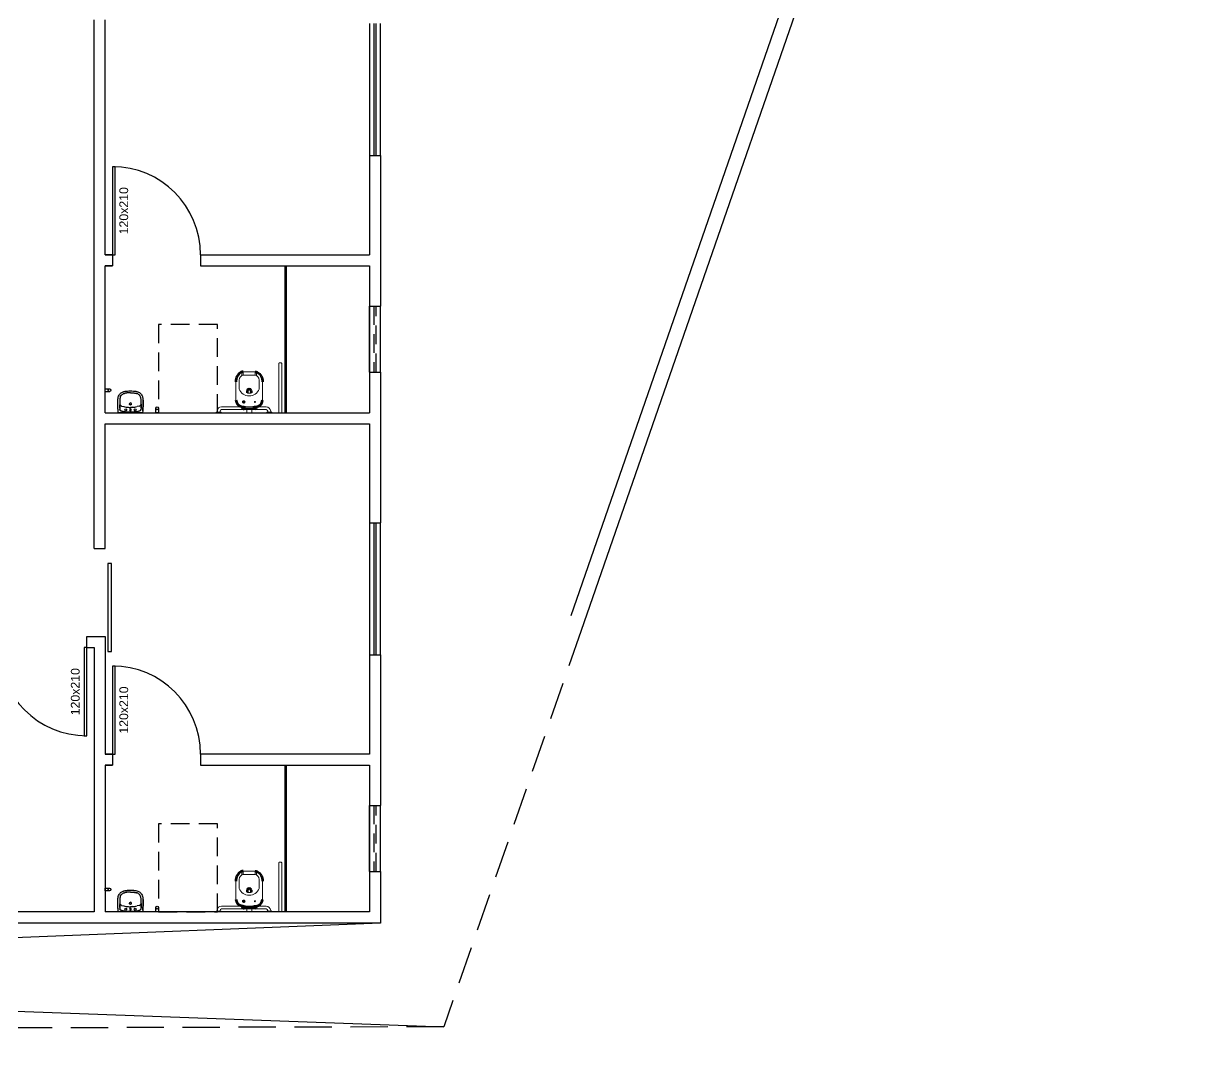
# Model space of a CAD drawing. Header units: centimetres. Extents: x 45464 to 685908, y 11779 to 14769.
# Drawn here: x 684311 to 685908, y 11779 to 13179 of the extents above; entities that cross this region are included whole.
import ezdxf
from ezdxf.enums import TextEntityAlignment as Align

# ---------------------------------------------------------------- set-up
doc = ezdxf.new("R2010")
doc.units = ezdxf.units.CM
doc.header["$LTSCALE"] = 4
doc.linetypes.add('DASHED2', pattern=[9.525, 6.35, -3.175])
doc.linetypes.add('HIDDENX2', pattern=[19.05, 12.7, -6.35])
for name, color, linetype in [('0.1', 1, 'Continuous'), ('0.2', 2, 'Continuous'), ('0.4', 4, 'Continuous'), ('0.6', 6, 'Continuous'), ('02-CONT', 2, 'Continuous'), ('08', 8, 'Continuous'), ('PDF1_PH - Metal', 253, 'Continuous'), ('PROJEÇÕES', 1, 'DASHED2')]:
    doc.layers.add(name, color=color, linetype=linetype)
doc.styles.add('2mm 1-50', font='arial.ttf', dxfattribs={"height": 0.1})

# ---------------------------------------------------------------- blocks, each defined once
blk = doc.blocks.new('1_00e-flat-25-flat-1')
at = {"color": 1}
blk.add_arc((34.1, 62.7), 120, 180, 270, dxfattribs=at)
at = {"layer": '02-CONT'}
blk.add_lwpolyline([(34.1, 62.7), (30.5, 62.7), (30.5, -57.3), (34.1, -57.3)], close=True, dxfattribs=at)
blk = doc.blocks.new('1_00e-flat-17-flat-1')
at = {"color": 1}
blk.add_arc((-34.1, -62.7), 120, 0, 90, dxfattribs=at)
at = {"layer": '02-CONT'}
blk.add_lwpolyline([(-34.1, -62.7), (-30.5, -62.7), (-30.5, 57.3), (-34.1, 57.3)], close=True, dxfattribs=at)
blk = doc.blocks.new('1_00e-flat-16-flat-1')
at = {"color": 1}
blk.add_arc((-34.1, -62.7), 120, 0, 90, dxfattribs=at)
at = {"layer": '02-CONT'}
blk.add_lwpolyline([(-34.1, -62.7), (-30.5, -62.7), (-30.5, 57.3), (-34.1, 57.3)], close=True, dxfattribs=at)
blk = doc.blocks.new('Barra 3-flat-7-flat-1')
at = {"layer": 'PDF1_PH - Metal', "lineweight": 9}
for points in [[(-19003.4, -25378.6), (-19064.4, -25378.6)], [(-19003.4, -25382.4), (-19064.4, -25382.4)], [(-19070.3, -25384.5), (-19070.3, -25385.8)], [(-19066, -25384.5), (-19066, -25385.8)], [(-19001.3, -25384.5), (-19001.3, -25385.8)], [(-18997.1, -25384.5), (-18997.1, -25385.8)]]:
    blk.add_lwpolyline(points, dxfattribs=at)
for points in [[(-19064.8, -25386.6), (-19071.5, -25386.6), (-19071.5, -25385.8), (-19064.8, -25385.8)], [(-18995.8, -25386.6), (-19002.6, -25386.6), (-19002.6, -25385.8), (-18995.8, -25385.8)]]:
    blk.add_lwpolyline(points, close=True, dxfattribs=at)
for centre, radius, start, end in [((-19064.1, -25384.7), 6.14, 90.0361, 177.9477), ((-19063.8, -25384.6), 2.26, 104.5016, 178.1815), ((-19004, -25385.6), 6.99, 8.6936, 87.1299), ((-19003.6, -25384.7), 2.27, 3.7735, 86.2236)]:
    blk.add_arc(centre, radius, start, end, dxfattribs=at)
blk = doc.blocks.new('bacia sanit-flat-5-flat-1')
at = {"layer": 'PDF1_PH - Metal', "lineweight": 211}
for points in [[(24424.3, 16694, 0.086524), (24421.5, 16693.5, 0.264906), (24414.1, 16680.1)], [(24440.4, 16694, -0.086524), (24443.1, 16693.5, -0.264906), (24450.5, 16680.1)]]:
    blk.add_lwpolyline(points, format="xyb", dxfattribs=at)
at = {"layer": 'PDF1_PH - Metal', "lineweight": 9}
for points in [[(24422.2, 16693.7), (24422.2, 16688.6)], [(24424.3, 16689.4), (24424.3, 16693.6), (24424.3, 16694)], [(24440.4, 16694), (24439.9, 16694), (24439.5, 16694), (24439.1, 16694), (24438.7, 16694), (24438.2, 16694), (24437.8, 16694), (24437.4, 16694), (24437, 16694), (24436.6, 16694), (24436.1, 16694), (24435.7, 16694), (24435.3, 16694), (24434.9, 16694), (24434.4, 16694), (24434, 16694), (24433.6, 16694), (24433.2, 16694), (24432.7, 16694), (24432.3, 16694), (24431.9, 16694), (24431.5, 16694), (24431.1, 16694), (24430.6, 16694), (24430.2, 16694), (24429.8, 16694), (24429.4, 16694), (24428.9, 16694), (24428.5, 16694), (24428.1, 16694), (24427.7, 16694), (24427.2, 16694), (24426.8, 16694), (24426.4, 16694), (24426, 16694), (24425.6, 16694), (24425.1, 16694), (24424.7, 16694), (24424.3, 16694)], [(24424.3, 16689.4), (24424.3, 16693.6), (24424.3, 16694)], [(24440.4, 16689.4), (24440.4, 16693.6), (24440.4, 16694)], [(24442.5, 16693.7), (24442.5, 16688.6)], [(24414.1, 16680.1), (24414.1, 16655.1)], [(24418.8, 16682.6), (24418.8, 16682.2), (24418.8, 16681.8), (24418.8, 16681.3), (24418.8, 16680.5), (24418.8, 16672), (24418.8, 16671.6), (24418.8, 16671.2), (24418.8, 16670.8), (24418.8, 16670.3)], [(24429.4, 16689.4), (24428.9, 16689.4), (24428.5, 16689.4), (24428.1, 16689.4), (24427.7, 16689.4), (24427.2, 16689.4), (24426.8, 16689.4), (24426.4, 16689.4), (24426, 16689.4), (24425.6, 16689.4), (24425.1, 16689.4), (24424.7, 16689.4), (24424.3, 16689.4)], [(24435.7, 16689.4), (24435.3, 16689.4), (24434.9, 16689.4), (24434.4, 16689.4), (24434, 16689.4), (24433.6, 16689.4), (24433.2, 16689.4), (24432.7, 16689.4), (24432.3, 16689.4), (24431.9, 16689.4), (24431.5, 16689.4), (24431.1, 16689.4), (24430.6, 16689.4), (24430.2, 16689.4), (24429.4, 16689.4)], [(24440.4, 16689.4), (24439.9, 16689.4), (24439.5, 16689.4), (24439.1, 16689.4), (24438.7, 16689.4), (24438.2, 16689.4), (24437.8, 16689.4), (24437.4, 16689.4), (24437, 16689.4), (24436.6, 16689.4), (24436.1, 16689.4), (24435.7, 16689.4)], [(24445.9, 16670.3), (24445.9, 16670.8), (24445.9, 16671.2), (24445.9, 16671.6), (24445.9, 16672), (24445.9, 16680.5), (24445.9, 16680.9), (24445.9, 16681.3), (24445.9, 16681.8), (24445.9, 16682.2), (24445.9, 16682.6)], [(24450.5, 16655.1), (24450.5, 16680.1)], [(24429.8, 16665.7), (24429.8, 16665.3), (24429.8, 16664.8), (24430.2, 16664.8), (24430.6, 16664.8), (24431.1, 16664.8), (24431.5, 16664.8), (24431.9, 16664.8), (24432.3, 16664.8), (24432.7, 16664.8), (24433.2, 16664.8), (24433.6, 16664.8), (24434, 16664.8), (24434.4, 16664.8), (24434.9, 16664.8), (24434.9, 16665.3), (24434.9, 16665.3)], [(24426.8, 16644.5), (24426.8, 16644.5), (24426.8, 16645), (24426.8, 16645.4), (24426.8, 16645.8), (24432.3, 16645.8), (24437.8, 16645.8), (24437.8, 16645.4), (24437.8, 16645), (24437.8, 16644.5)], [(24425.3, 16643.3), (24425.6, 16643.3), (24439.1, 16643.3), (24439.9, 16643.3)], [(24437.4, 16644.1), (24437, 16644.1), (24436.6, 16644.1), (24428.1, 16644.1), (24427.7, 16644.1), (24427.2, 16644.1)], [(24428.9, 16643.3), (24428.9, 16638.2)], [(24435.7, 16643.3), (24435.7, 16638.2)]]:
    blk.add_lwpolyline(points, dxfattribs=at)
at = {"layer": 'PDF1_PH - Metal', "lineweight": 211}
blk.add_lwpolyline([(24432.3, 16670.3), (24432.3, 16670.3), (24432.3, 16670.3)], dxfattribs=at)
blk.add_circle((24424.9, 16652.8), 0.635, dxfattribs=at)
at = {"layer": 'PDF1_PH - Metal', "lineweight": 9}
blk.add_circle((24440.2, 16652.8), 0.635, dxfattribs=at)
for centre, radius, start, end in [((24425.6, 16682.7), 6.82, 101.172, 180.6439), ((24439, 16682.7), 6.82, 359.3561, 78.828), ((24432.3, 16675.5), 14.5, 200.9822, 339.0178), ((24427.2, 16644.5), 0.423, 180, 270), ((24437.4, 16644.5), 0.423, 270, 0)]:
    blk.add_arc(centre, radius, start, end, dxfattribs=at)
at = {"layer": 'PDF1_PH - Metal', "lineweight": 211}
for centre, radius, start, end in [((24432.3, 16667.8), 2.55, 5.8679, 174.1321), ((23393.8, 16666.6), 1036, 359.9217, 0.0783), ((25678.1, 16666.6), 1243.2, 179.9347, 180.0653), ((24424.4, 16656.6), 10.3, 188.1951, 245.373), ((24429, 16673.4), 27.6, 251.1987, 265.573), ((24425.4, 16646.3), 3.02, 175.7407, 272.7074), ((24436.5, 16672), 26.2, 272.9027, 288.9861), ((24439.1, 16646.3), 3.16, 285.3968, 1.8339), ((24441.7, 16655.4), 8.83, 292.1944, 359.6783)]:
    blk.add_arc(centre, radius, start, end, dxfattribs=at)
blk = doc.blocks.new('L.51_P-flat-5-flat-1')
at = {"layer": '08'}
for p, q in [((-17.2, 16.6), (-17.2, 16.6)), ((-13.8, 21.1), (-13.8, 21.1)), ((13.8, 21.1), (13.8, 21.1)), ((17.2, 16.6), (17.2, 16.6)), ((-16.8, 2.3), (-16.8, 2.3)), ((-16.6, 0.6), (-16.6, 0.7)), ((-16.6, 0.6), (-16.6, 0.6)), ((-16, 0), (-15.9, 0)), ((15.9, 0), (-15.9, 0)), ((-14.6, 11.9), (-14.6, 12.2)), ((-14.6, 11), (-14.6, 10.2)), ((-14.4, 6.1), (-14.3, 4.1)), ((-14.4, 6.1), (-14.3, 4.1)), ((-14.4, 6.1), (-14.4, 6.1)), ((-12.1, 8.9), (-9, 8.2)), ((-10.3, 1.8), (-10.3, 1.8)), ((0, 0.8), (0, 0.8)), ((12.1, 8.9), (9, 8.2)), ((10.3, 1.8), (10.3, 1.8)), ((14.4, 6.1), (14.3, 4.1)), ((14.4, 6.1), (14.3, 4.1)), ((14.4, 6.1), (14.4, 6.1)), ((14.6, 11.9), (14.6, 12.2)), ((14.6, 11), (14.6, 10.2)), ((16, 0), (15.9, 0)), ((16.6, 0.7), (16.6, 0.6)), ((16.6, 0.6), (16.6, 0.6)), ((16.8, 2.3), (16.8, 2.3))]:
    blk.add_line(p, q, dxfattribs=at)
for points in [[(-16.8, 2.3, -0.006011), (-16.9, 4.1, -0.005348), (-17.1, 6.8, -0.004521), (-17.2, 12.1, -0.006524), (-17.3, 14.4, -0.013546), (-17.2, 16.6)], [(-16.8, 2.3, -0.00678), (-16.9, 3.9, -0.004564), (-17, 5.7, -0.002524), (-17.1, 7.5, -0.004352), (-17.2, 12.1, -0.006501), (-17.3, 14.4, -0.013543), (-17.2, 16.6)], [(-17.2, 16.6, -0.021184), (-17, 18.8, -0.011263), (-16.8, 19.8)], [(-16.8, 19.8, -0.041222), (-16.1, 22.4, -0.064156), (-14.8, 24.9, -0.11159), (-11.9, 27.5, -0.047064), (-9.9, 28.4, -0.01722), (-8.9, 28.7, -0.01972), (-7.2, 29.1, -0.013523), (-5.6, 29.3, -0.009069), (-4, 29.5)], [(-14.4, 18.6, 0.025995), (-14.6, 16.2, 0.0078), (-14.6, 15.4, 0.006638), (-14.6, 12.2)], [(-13.8, 21.1, 0.022641), (-14.1, 19.9, 0.018458), (-14.4, 18.6)], [(-13.8, 21.1, -0.030827), (-13.4, 22.2, -0.09604), (-11.8, 24.4, -0.063195), (-10.4, 25.3, -0.034611), (-9.3, 25.9, -0.022848), (-8.3, 26.2)], [(-4.1, 26.9, 0.00807), (-5.4, 26.7, 0.011919), (-6.7, 26.5, 0.013199), (-7.8, 26.3, 0.008071), (-8.3, 26.2)], [(-3.2, 27), (-3.2, 27, 0.005718), (-4.1, 26.9)], [(-4, 29.5), (-4, 29.5, -0.024376), (0, 29.7)], [(0, 27.1), (0, 27.1, 0.019657), (-3.2, 27)], [(0, 29.7), (0, 29.7, -0.024234), (4, 29.5)], [(0, 27.1), (0, 27.1, -0.019657), (3.2, 27)], [(3.2, 27), (3.2, 27, -0.005718), (4.1, 26.9)], [(4, 29.5, -0.007611), (5.6, 29.3, -0.01342), (7.2, 29.1, -0.036993), (9.9, 28.4, -0.053243), (12.2, 27.3, -0.127567), (15.2, 24.2, -0.05263), (16.3, 21.9, -0.024865), (16.7, 20.3, -0.007061), (16.8, 19.8)], [(4.1, 26.9, -0.00807), (5.4, 26.7, -0.011919), (6.7, 26.5, -0.013199), (7.8, 26.3, -0.008071), (8.3, 26.2)], [(13.8, 21.1, 0.030827), (13.4, 22.2, 0.09604), (11.8, 24.4, 0.063195), (10.4, 25.3, 0.034611), (9.3, 25.9, 0.022848), (8.3, 26.2)], [(14.4, 18.6, 0.020568), (14.1, 20, 0.019806), (13.8, 21.1)], [(14.6, 12.2, 0.002269), (14.7, 13.8, 0.004998), (14.6, 15, 0.007991), (14.6, 16.2, 0.025422), (14.4, 18.6)], [(16.8, 19.8, -0.02367), (17.1, 17.6, -0.009145), (17.2, 16.6)], [(16.8, 2.3, 0.006011), (16.9, 4.1, 0.005348), (17.1, 6.8, 0.004521), (17.2, 12.1, 0.006524), (17.3, 14.4, 0.013546), (17.2, 16.6)], [(17.2, 16.6, -0.014577), (17.3, 14.4, -0.005049), (17.3, 13, -0.003057), (17.2, 11.2, -0.003579), (17.1, 6.6, -0.005839), (16.9, 3.9, -0.006773), (16.8, 2.3)], [(-16.6, 0.7), (-16.6, 0.7, -0.007418), (-16.8, 2.3)], [(-16, 0), (-16, 0, -0.380329), (-16.6, 0.6)], [(-14.6, 11.7), (-14.6, 11.7, -0.021484), (-14.6, 11.6)], [(-14.6, 11.6, -0.041118), (-14.6, 11.6, -0.033041), (-14.6, 11.6, -0.026349), (-14.6, 11.6, -0.020575), (-14.6, 11.6, -0.016329), (-14.6, 11.6, -0.013256), (-14.6, 11.6, -0.016526), (-14.6, 11.6, -0.01256), (-14.6, 11.6, -0.007787), (-14.6, 11.7)], [(-14.6, 11.6), (-14.6, 11.6, 0.000884), (-14.6, 11)], [(-14.6, 11.6, -0.032299), (-14.6, 11.6, -0.039418), (-14.6, 11.6, -0.046129), (-14.6, 11.6, -0.058765), (-14.6, 11.6, -0.15242), (-14.6, 11.6, -0.058959), (-14.6, 11.6, -0.046419), (-14.6, 11.6, 0.005047), (-14.6, 11.6, 0.034816), (-14.6, 11.6, 0.004251), (-14.6, 11.6, -0.041022), (-14.6, 11.6)], [(-14.6, 11.6, -0.048484), (-14.6, 11.6, -0.048279), (-14.6, 11.6, -0.084885), (-14.6, 11.6, -0.141909), (-14.5, 11.6, -0.057696), (-14.5, 11.6, -0.043541), (-14.5, 11.6, -0.040045), (-14.5, 11.6, -0.034229), (-14.5, 11.6, -0.023292), (-14.5, 11.6, -0.016532), (-14.5, 11.6, -0.014864), (-14.5, 11.5, -0.018599), (-14.5, 11.5, -0.010502), (-14.5, 11.5)], [(-14.6, 11, -0.005207), (-14.6, 9.8, 0.005375), (-14.6, 9.2, 0.00664), (-14.6, 8.6, 0.004375), (-14.6, 7.9, 0.001156), (-14.5, 6.7, -0.003092), (-14.4, 6.1)], [(-14.6, 9.2, -0.00474), (-14.6, 9.5, -0.002257), (-14.6, 9.8, 0.000797), (-14.6, 10.2)], [(-14.4, 6.1, 0.002091), (-14.5, 6.5, 0.001464), (-14.5, 7.6, -0.004115), (-14.6, 8.4, -0.007251), (-14.6, 9.2)], [(-12.1, 8.9), (-12.1, 8.9, -0.307483), (-14.5, 11.5)], [(-14.3, 4.1), (-14.3, 4.1, 0.334834), (-12.9, 2.3)], [(-12.9, 2.3), (-12.9, 2.3, -0.332962), (-14.3, 4.1)], [(-14.3, 4.1), (-14.3, 4.1, 0.000631), (-14.3, 4.1)], [(-12.9, 2.3), (-12.9, 2.3, 0.047394), (-2.2, 0.8)], [(0, 0.8), (0, 0.8, -0.05776), (-12.9, 2.3)], [(-12.9, 2.3), (-12.9, 2.3, -0.000374), (-12.9, 2.3)], [(-2.9, 7.3, 0.012649), (-0.9, 7.2, 0.007226), (0, 7.2)], [(-2.2, 0.8), (-2.2, 0.8, 0.010006), (0, 0.8)], [(-1.4, 12.1), (-1.4, 12.1, -0.381509), (0, 13.4)], [(-0.8, 10.7), (-0.8, 10.7, -0.2534), (-1.4, 11.9)], [(0, 10.5), (0, 10.5, -0.124906), (-0.7, 10.7)], [(1.4, 12.1), (1.4, 12.1, 0.381509), (0, 13.4)], [(0, 10.5), (0, 10.5, 0.124906), (0.7, 10.7)], [(2.9, 7.3, -0.012649), (0.9, 7.2, -0.007226), (0, 7.2)], [(0, 0.8), (0, 0.8, 0.05776), (12.9, 2.3)], [(2.2, 0.8), (2.2, 0.8, -0.010006), (0, 0.8)], [(0.8, 10.7), (0.8, 10.7, 0.2534), (1.4, 11.9)], [(12.9, 2.3), (12.9, 2.3, -0.047394), (2.2, 0.8)], [(12.1, 8.9), (12.1, 8.9, 0.307483), (14.5, 11.5)], [(14.3, 4.1), (14.3, 4.1, -0.334834), (12.9, 2.3)], [(12.9, 2.3), (12.9, 2.3, 0.332966), (14.3, 4.1)], [(12.9, 2.3), (12.9, 2.3, 0.000374), (12.9, 2.3)], [(14.3, 4.1), (14.3, 4.1, -0.000631), (14.3, 4.1)], [(14.6, 11, 0.005207), (14.6, 9.8, -0.005375), (14.6, 9.2, -0.00664), (14.6, 8.6, -0.004375), (14.6, 7.9, -0.001156), (14.5, 6.7, 0.003092), (14.4, 6.1)], [(14.4, 6.1, -0.002091), (14.5, 6.5, -0.001464), (14.5, 7.6, 0.004115), (14.6, 8.4, 0.007251), (14.6, 9.2)], [(14.6, 11.6, 0.048484), (14.6, 11.6, 0.048279), (14.6, 11.6, 0.084885), (14.6, 11.6, 0.141909), (14.5, 11.6, 0.057696), (14.5, 11.6, 0.043541), (14.5, 11.6, 0.040045), (14.5, 11.6, 0.034229), (14.5, 11.6, 0.023292), (14.5, 11.6, 0.016532), (14.5, 11.6, 0.014864), (14.5, 11.5, 0.018599), (14.5, 11.5, 0.010502), (14.5, 11.5)], [(14.5, 11.5, 0.009681), (14.5, 11.5, 0.009978), (14.5, 11.5, 0.026851), (14.5, 11.5, 0.027298), (14.5, 11.5, 0.027498), (14.5, 11.5, 0.032168), (14.5, 11.5, 0.049163), (14.5, 11.5, 0.186923), (14.5, 11.5, 0.107041), (14.5, 11.5, 0.038487), (14.5, 11.5, 0.012498), (14.5, 11.5, -0.025241), (14.5, 11.5, -0.046033), (14.5, 11.5)], [(14.5, 11.5, 0.031436), (14.6, 11.5, 0.037384), (14.6, 11.5, 0.040471), (14.6, 11.5, 0.050709), (14.6, 11.5, 0.178998), (14.6, 11.5, 0.053532), (14.6, 11.5, 0.043329), (14.6, 11.5, 0.036196), (14.6, 11.5, 0.039168), (14.6, 11.5, -0.07472), (14.6, 11.5, 0.042333), (14.6, 11.5)], [(14.6, 11.7), (14.6, 11.7, 0.021484), (14.6, 11.6)], [(14.6, 11.6, 0.041118), (14.6, 11.6, 0.033041), (14.6, 11.6, 0.026349), (14.6, 11.6, 0.020575), (14.6, 11.6, 0.016329), (14.6, 11.6, 0.013256), (14.6, 11.6, 0.016526), (14.6, 11.6, 0.01256), (14.6, 11.6, 0.007787), (14.6, 11.7)], [(14.6, 11.6), (14.6, 11.6, -0.000884), (14.6, 11)], [(14.6, 11.6, 0.032299), (14.6, 11.6, 0.039418), (14.6, 11.6, 0.046129), (14.6, 11.6, 0.058765), (14.6, 11.6, 0.15242), (14.6, 11.6, 0.058959), (14.6, 11.6, 0.046419), (14.6, 11.6, -0.005047), (14.6, 11.6, -0.034816), (14.6, 11.6, -0.004251), (14.6, 11.6, 0.041022), (14.6, 11.6)], [(14.6, 11.5, 0.034945), (14.6, 11.5, 0.02698), (14.6, 11.5, 0.021593), (14.6, 11.5, 0.016954), (14.6, 11.5, 0.017111), (14.6, 11.5, 0.016189), (14.6, 11.5, 0.01233), (14.6, 11.6, 0.012048), (14.6, 11.6)], [(14.6, 9.2, 0.00474), (14.6, 9.5, 0.002257), (14.6, 9.8, -0.000797), (14.6, 10.2)], [(16.6, 0.6), (16.6, 0.6, -0.380301), (16, 0)], [(16.8, 2.3), (16.8, 2.3, -0.007612), (16.6, 0.7)]]:
    blk.add_lwpolyline(points, format="xyb", dxfattribs=at)
at = {"layer": '08', "ltscale": 27.502596}
for centre in [(-6.4, 3.8), (6.4, 3.8)]:
    blk.add_circle(centre, 1.22, dxfattribs=at)
at = {"layer": '08'}
for centre, radius, start, end in [((0.7, 51.2), 44, 257.345, 265.384), ((0, 3.9), 1.22, 90, 270), ((0, 3.9), 1.22, 270, 90), ((-0.7, 51.2), 44, 274.616, 282.655)]:
    blk.add_arc(centre, radius, start, end, dxfattribs=at)
for centre, major_axis, ratio, start_param, end_param in [((-11.4, 12), (-3.15, -0.71), 0.999971, 6.072313, 6.14966), ((0, 12), (-1.46, -0.13), 0.992499, 6.08291, 6.210576), ((0, 11.9), (-1.44, -0.03), 0.991671, 0.983616, 1.029637), ((0, 11.9), (-1.44, -0.06), 0.992169, 1.011226, 1.027848), ((0, 11.9), (1.44, -0.03), 0.991671, 5.253548, 5.29957), ((0, 11.9), (1.44, -0.06), 0.992169, 5.255337, 5.27196), ((0, 12), (1.46, -0.13), 0.992499, 0.072609, 0.200275), ((15.2, 11.5), (-0.538, -0.347), 0.98852, 5.563301, 5.699979), ((11.4, 12), (3.15, -0.71), 0.999971, 0.133525, 0.210872), ((15.2, 11.5), (0.48, -0.424), 0.993745, 3.733046, 3.862859)]:
    blk.add_ellipse(centre, major_axis=major_axis, ratio=ratio, start_param=start_param, end_param=end_param, dxfattribs=at)
blk = doc.blocks.new('Barra 3-flat-6-flat-1')
at = {"layer": 'PDF1_PH - Metal', "lineweight": 9}
for points in [[(-19003.4, -25378.6), (-19064.4, -25378.6)], [(-19003.4, -25382.4), (-19064.4, -25382.4)], [(-19070.3, -25384.5), (-19070.3, -25385.8)], [(-19066, -25384.5), (-19066, -25385.8)], [(-19001.3, -25384.5), (-19001.3, -25385.8)], [(-18997.1, -25384.5), (-18997.1, -25385.8)]]:
    blk.add_lwpolyline(points, dxfattribs=at)
for points in [[(-19064.8, -25386.6), (-19071.5, -25386.6), (-19071.5, -25385.8), (-19064.8, -25385.8)], [(-18995.8, -25386.6), (-19002.6, -25386.6), (-19002.6, -25385.8), (-18995.8, -25385.8)]]:
    blk.add_lwpolyline(points, close=True, dxfattribs=at)
for centre, radius, start, end in [((-19064.1, -25384.7), 6.14, 90.0361, 177.9477), ((-19063.8, -25384.6), 2.26, 104.5016, 178.1815), ((-19004, -25385.6), 6.99, 8.6936, 87.1299), ((-19003.6, -25384.7), 2.27, 3.7735, 86.2236)]:
    blk.add_arc(centre, radius, start, end, dxfattribs=at)
blk = doc.blocks.new('bacia sanit-flat-4-flat-1')
at = {"layer": 'PDF1_PH - Metal', "lineweight": 211}
for points in [[(24424.3, 16694, 0.086524), (24421.5, 16693.5, 0.264906), (24414.1, 16680.1)], [(24440.4, 16694, -0.086524), (24443.1, 16693.5, -0.264906), (24450.5, 16680.1)]]:
    blk.add_lwpolyline(points, format="xyb", dxfattribs=at)
at = {"layer": 'PDF1_PH - Metal', "lineweight": 9}
for points in [[(24422.2, 16693.7), (24422.2, 16688.6)], [(24424.3, 16689.4), (24424.3, 16693.6), (24424.3, 16694)], [(24440.4, 16694), (24439.9, 16694), (24439.5, 16694), (24439.1, 16694), (24438.7, 16694), (24438.2, 16694), (24437.8, 16694), (24437.4, 16694), (24437, 16694), (24436.6, 16694), (24436.1, 16694), (24435.7, 16694), (24435.3, 16694), (24434.9, 16694), (24434.4, 16694), (24434, 16694), (24433.6, 16694), (24433.2, 16694), (24432.7, 16694), (24432.3, 16694), (24431.9, 16694), (24431.5, 16694), (24431.1, 16694), (24430.6, 16694), (24430.2, 16694), (24429.8, 16694), (24429.4, 16694), (24428.9, 16694), (24428.5, 16694), (24428.1, 16694), (24427.7, 16694), (24427.2, 16694), (24426.8, 16694), (24426.4, 16694), (24426, 16694), (24425.6, 16694), (24425.1, 16694), (24424.7, 16694), (24424.3, 16694)], [(24424.3, 16689.4), (24424.3, 16693.6), (24424.3, 16694)], [(24440.4, 16689.4), (24440.4, 16693.6), (24440.4, 16694)], [(24442.5, 16693.7), (24442.5, 16688.6)], [(24414.1, 16680.1), (24414.1, 16655.1)], [(24418.8, 16682.6), (24418.8, 16682.2), (24418.8, 16681.8), (24418.8, 16681.3), (24418.8, 16680.5), (24418.8, 16672), (24418.8, 16671.6), (24418.8, 16671.2), (24418.8, 16670.8), (24418.8, 16670.3)], [(24429.4, 16689.4), (24428.9, 16689.4), (24428.5, 16689.4), (24428.1, 16689.4), (24427.7, 16689.4), (24427.2, 16689.4), (24426.8, 16689.4), (24426.4, 16689.4), (24426, 16689.4), (24425.6, 16689.4), (24425.1, 16689.4), (24424.7, 16689.4), (24424.3, 16689.4)], [(24435.7, 16689.4), (24435.3, 16689.4), (24434.9, 16689.4), (24434.4, 16689.4), (24434, 16689.4), (24433.6, 16689.4), (24433.2, 16689.4), (24432.7, 16689.4), (24432.3, 16689.4), (24431.9, 16689.4), (24431.5, 16689.4), (24431.1, 16689.4), (24430.6, 16689.4), (24430.2, 16689.4), (24429.4, 16689.4)], [(24440.4, 16689.4), (24439.9, 16689.4), (24439.5, 16689.4), (24439.1, 16689.4), (24438.7, 16689.4), (24438.2, 16689.4), (24437.8, 16689.4), (24437.4, 16689.4), (24437, 16689.4), (24436.6, 16689.4), (24436.1, 16689.4), (24435.7, 16689.4)], [(24445.9, 16670.3), (24445.9, 16670.8), (24445.9, 16671.2), (24445.9, 16671.6), (24445.9, 16672), (24445.9, 16680.5), (24445.9, 16680.9), (24445.9, 16681.3), (24445.9, 16681.8), (24445.9, 16682.2), (24445.9, 16682.6)], [(24450.5, 16655.1), (24450.5, 16680.1)], [(24429.8, 16665.7), (24429.8, 16665.3), (24429.8, 16664.8), (24430.2, 16664.8), (24430.6, 16664.8), (24431.1, 16664.8), (24431.5, 16664.8), (24431.9, 16664.8), (24432.3, 16664.8), (24432.7, 16664.8), (24433.2, 16664.8), (24433.6, 16664.8), (24434, 16664.8), (24434.4, 16664.8), (24434.9, 16664.8), (24434.9, 16665.3), (24434.9, 16665.3)], [(24426.8, 16644.5), (24426.8, 16644.5), (24426.8, 16645), (24426.8, 16645.4), (24426.8, 16645.8), (24432.3, 16645.8), (24437.8, 16645.8), (24437.8, 16645.4), (24437.8, 16645), (24437.8, 16644.5)], [(24425.3, 16643.3), (24425.6, 16643.3), (24439.1, 16643.3), (24439.9, 16643.3)], [(24437.4, 16644.1), (24437, 16644.1), (24436.6, 16644.1), (24428.1, 16644.1), (24427.7, 16644.1), (24427.2, 16644.1)], [(24428.9, 16643.3), (24428.9, 16638.2)], [(24435.7, 16643.3), (24435.7, 16638.2)]]:
    blk.add_lwpolyline(points, dxfattribs=at)
at = {"layer": 'PDF1_PH - Metal', "lineweight": 211}
blk.add_lwpolyline([(24432.3, 16670.3), (24432.3, 16670.3), (24432.3, 16670.3)], dxfattribs=at)
blk.add_circle((24424.9, 16652.8), 0.635, dxfattribs=at)
at = {"layer": 'PDF1_PH - Metal', "lineweight": 9}
blk.add_circle((24440.2, 16652.8), 0.635, dxfattribs=at)
for centre, radius, start, end in [((24425.6, 16682.7), 6.82, 101.172, 180.6439), ((24439, 16682.7), 6.82, 359.3561, 78.828), ((24432.3, 16675.5), 14.5, 200.9822, 339.0178), ((24427.2, 16644.5), 0.423, 180, 270), ((24437.4, 16644.5), 0.423, 270, 0)]:
    blk.add_arc(centre, radius, start, end, dxfattribs=at)
at = {"layer": 'PDF1_PH - Metal', "lineweight": 211}
for centre, radius, start, end in [((24432.3, 16667.8), 2.55, 5.8679, 174.1321), ((23393.8, 16666.6), 1036, 359.9217, 0.0783), ((25678.1, 16666.6), 1243.2, 179.9347, 180.0653), ((24424.4, 16656.6), 10.3, 188.1951, 245.373), ((24429, 16673.4), 27.6, 251.1987, 265.573), ((24425.4, 16646.3), 3.02, 175.7407, 272.7074), ((24436.5, 16672), 26.2, 272.9027, 288.9861), ((24439.1, 16646.3), 3.16, 285.3968, 1.8339), ((24441.7, 16655.4), 8.83, 292.1944, 359.6783)]:
    blk.add_arc(centre, radius, start, end, dxfattribs=at)
blk = doc.blocks.new('L.51_P-flat-4-flat-1')
at = {"layer": '08'}
for p, q in [((-17.2, 16.6), (-17.2, 16.6)), ((-13.8, 21.1), (-13.8, 21.1)), ((13.8, 21.1), (13.8, 21.1)), ((17.2, 16.6), (17.2, 16.6)), ((-16.8, 2.3), (-16.8, 2.3)), ((-16.6, 0.6), (-16.6, 0.7)), ((-16.6, 0.6), (-16.6, 0.6)), ((-16, 0), (-15.9, 0)), ((15.9, 0), (-15.9, 0)), ((-14.6, 11.9), (-14.6, 12.2)), ((-14.6, 11), (-14.6, 10.2)), ((-14.4, 6.1), (-14.3, 4.1)), ((-14.4, 6.1), (-14.3, 4.1)), ((-14.4, 6.1), (-14.4, 6.1)), ((-12.1, 8.9), (-9, 8.2)), ((-10.3, 1.8), (-10.3, 1.8)), ((0, 0.8), (0, 0.8)), ((12.1, 8.9), (9, 8.2)), ((10.3, 1.8), (10.3, 1.8)), ((14.4, 6.1), (14.3, 4.1)), ((14.4, 6.1), (14.3, 4.1)), ((14.4, 6.1), (14.4, 6.1)), ((14.6, 11.9), (14.6, 12.2)), ((14.6, 11), (14.6, 10.2)), ((16, 0), (15.9, 0)), ((16.6, 0.7), (16.6, 0.6)), ((16.6, 0.6), (16.6, 0.6)), ((16.8, 2.3), (16.8, 2.3))]:
    blk.add_line(p, q, dxfattribs=at)
for points in [[(-16.8, 2.3, -0.006011), (-16.9, 4.1, -0.005348), (-17.1, 6.8, -0.004521), (-17.2, 12.1, -0.006524), (-17.3, 14.4, -0.013546), (-17.2, 16.6)], [(-16.8, 2.3, -0.00678), (-16.9, 3.9, -0.004564), (-17, 5.7, -0.002524), (-17.1, 7.5, -0.004352), (-17.2, 12.1, -0.006501), (-17.3, 14.4, -0.013543), (-17.2, 16.6)], [(-17.2, 16.6, -0.021184), (-17, 18.8, -0.011263), (-16.8, 19.8)], [(-16.8, 19.8, -0.041222), (-16.1, 22.4, -0.064156), (-14.8, 24.9, -0.11159), (-11.9, 27.5, -0.047064), (-9.9, 28.4, -0.01722), (-8.9, 28.7, -0.01972), (-7.2, 29.1, -0.013523), (-5.6, 29.3, -0.009069), (-4, 29.5)], [(-14.4, 18.6, 0.025995), (-14.6, 16.2, 0.0078), (-14.6, 15.4, 0.006638), (-14.6, 12.2)], [(-13.8, 21.1, 0.022641), (-14.1, 19.9, 0.018458), (-14.4, 18.6)], [(-13.8, 21.1, -0.030827), (-13.4, 22.2, -0.09604), (-11.8, 24.4, -0.063195), (-10.4, 25.3, -0.034611), (-9.3, 25.9, -0.022848), (-8.3, 26.2)], [(-4.1, 26.9, 0.00807), (-5.4, 26.7, 0.011919), (-6.7, 26.5, 0.013199), (-7.8, 26.3, 0.008071), (-8.3, 26.2)], [(-3.2, 27), (-3.2, 27, 0.005718), (-4.1, 26.9)], [(-4, 29.5), (-4, 29.5, -0.024376), (0, 29.7)], [(0, 27.1), (0, 27.1, 0.019657), (-3.2, 27)], [(0, 29.7), (0, 29.7, -0.024234), (4, 29.5)], [(0, 27.1), (0, 27.1, -0.019657), (3.2, 27)], [(3.2, 27), (3.2, 27, -0.005718), (4.1, 26.9)], [(4, 29.5, -0.007611), (5.6, 29.3, -0.01342), (7.2, 29.1, -0.036993), (9.9, 28.4, -0.053243), (12.2, 27.3, -0.127567), (15.2, 24.2, -0.05263), (16.3, 21.9, -0.024865), (16.7, 20.3, -0.007061), (16.8, 19.8)], [(4.1, 26.9, -0.00807), (5.4, 26.7, -0.011919), (6.7, 26.5, -0.013199), (7.8, 26.3, -0.008071), (8.3, 26.2)], [(13.8, 21.1, 0.030827), (13.4, 22.2, 0.09604), (11.8, 24.4, 0.063195), (10.4, 25.3, 0.034611), (9.3, 25.9, 0.022848), (8.3, 26.2)], [(14.4, 18.6, 0.020568), (14.1, 20, 0.019806), (13.8, 21.1)], [(14.6, 12.2, 0.002269), (14.7, 13.8, 0.004998), (14.6, 15, 0.007991), (14.6, 16.2, 0.025422), (14.4, 18.6)], [(16.8, 19.8, -0.02367), (17.1, 17.6, -0.009145), (17.2, 16.6)], [(16.8, 2.3, 0.006011), (16.9, 4.1, 0.005348), (17.1, 6.8, 0.004521), (17.2, 12.1, 0.006524), (17.3, 14.4, 0.013546), (17.2, 16.6)], [(17.2, 16.6, -0.014577), (17.3, 14.4, -0.005049), (17.3, 13, -0.003057), (17.2, 11.2, -0.003579), (17.1, 6.6, -0.005839), (16.9, 3.9, -0.006773), (16.8, 2.3)], [(-16.6, 0.7), (-16.6, 0.7, -0.007418), (-16.8, 2.3)], [(-16, 0), (-16, 0, -0.380329), (-16.6, 0.6)], [(-14.6, 11.7), (-14.6, 11.7, -0.021484), (-14.6, 11.6)], [(-14.6, 11.6, -0.041118), (-14.6, 11.6, -0.033041), (-14.6, 11.6, -0.026349), (-14.6, 11.6, -0.020575), (-14.6, 11.6, -0.016329), (-14.6, 11.6, -0.013256), (-14.6, 11.6, -0.016526), (-14.6, 11.6, -0.01256), (-14.6, 11.6, -0.007787), (-14.6, 11.7)], [(-14.6, 11.6), (-14.6, 11.6, 0.000884), (-14.6, 11)], [(-14.6, 11.6, -0.032299), (-14.6, 11.6, -0.039418), (-14.6, 11.6, -0.046129), (-14.6, 11.6, -0.058765), (-14.6, 11.6, -0.15242), (-14.6, 11.6, -0.058959), (-14.6, 11.6, -0.046419), (-14.6, 11.6, 0.005047), (-14.6, 11.6, 0.034816), (-14.6, 11.6, 0.004251), (-14.6, 11.6, -0.041022), (-14.6, 11.6)], [(-14.6, 11.6, -0.048484), (-14.6, 11.6, -0.048279), (-14.6, 11.6, -0.084885), (-14.6, 11.6, -0.141909), (-14.5, 11.6, -0.057696), (-14.5, 11.6, -0.043541), (-14.5, 11.6, -0.040045), (-14.5, 11.6, -0.034229), (-14.5, 11.6, -0.023292), (-14.5, 11.6, -0.016532), (-14.5, 11.6, -0.014864), (-14.5, 11.5, -0.018599), (-14.5, 11.5, -0.010502), (-14.5, 11.5)], [(-14.6, 11, -0.005207), (-14.6, 9.8, 0.005375), (-14.6, 9.2, 0.00664), (-14.6, 8.6, 0.004375), (-14.6, 7.9, 0.001156), (-14.5, 6.7, -0.003092), (-14.4, 6.1)], [(-14.6, 9.2, -0.00474), (-14.6, 9.5, -0.002257), (-14.6, 9.8, 0.000797), (-14.6, 10.2)], [(-14.4, 6.1, 0.002091), (-14.5, 6.5, 0.001464), (-14.5, 7.6, -0.004115), (-14.6, 8.4, -0.007251), (-14.6, 9.2)], [(-12.1, 8.9), (-12.1, 8.9, -0.307483), (-14.5, 11.5)], [(-14.3, 4.1), (-14.3, 4.1, 0.334834), (-12.9, 2.3)], [(-12.9, 2.3), (-12.9, 2.3, -0.332962), (-14.3, 4.1)], [(-14.3, 4.1), (-14.3, 4.1, 0.000631), (-14.3, 4.1)], [(-12.9, 2.3), (-12.9, 2.3, 0.047394), (-2.2, 0.8)], [(0, 0.8), (0, 0.8, -0.05776), (-12.9, 2.3)], [(-12.9, 2.3), (-12.9, 2.3, -0.000374), (-12.9, 2.3)], [(-2.9, 7.3, 0.012649), (-0.9, 7.2, 0.007226), (0, 7.2)], [(-2.2, 0.8), (-2.2, 0.8, 0.010006), (0, 0.8)], [(-1.4, 12.1), (-1.4, 12.1, -0.381509), (0, 13.4)], [(-0.8, 10.7), (-0.8, 10.7, -0.2534), (-1.4, 11.9)], [(0, 10.5), (0, 10.5, -0.124906), (-0.7, 10.7)], [(1.4, 12.1), (1.4, 12.1, 0.381509), (0, 13.4)], [(0, 10.5), (0, 10.5, 0.124906), (0.7, 10.7)], [(2.9, 7.3, -0.012649), (0.9, 7.2, -0.007226), (0, 7.2)], [(0, 0.8), (0, 0.8, 0.05776), (12.9, 2.3)], [(2.2, 0.8), (2.2, 0.8, -0.010006), (0, 0.8)], [(0.8, 10.7), (0.8, 10.7, 0.2534), (1.4, 11.9)], [(12.9, 2.3), (12.9, 2.3, -0.047394), (2.2, 0.8)], [(12.1, 8.9), (12.1, 8.9, 0.307483), (14.5, 11.5)], [(14.3, 4.1), (14.3, 4.1, -0.334834), (12.9, 2.3)], [(12.9, 2.3), (12.9, 2.3, 0.332966), (14.3, 4.1)], [(12.9, 2.3), (12.9, 2.3, 0.000374), (12.9, 2.3)], [(14.3, 4.1), (14.3, 4.1, -0.000631), (14.3, 4.1)], [(14.6, 11, 0.005207), (14.6, 9.8, -0.005375), (14.6, 9.2, -0.00664), (14.6, 8.6, -0.004375), (14.6, 7.9, -0.001156), (14.5, 6.7, 0.003092), (14.4, 6.1)], [(14.4, 6.1, -0.002091), (14.5, 6.5, -0.001464), (14.5, 7.6, 0.004115), (14.6, 8.4, 0.007251), (14.6, 9.2)], [(14.6, 11.6, 0.048484), (14.6, 11.6, 0.048279), (14.6, 11.6, 0.084885), (14.6, 11.6, 0.141909), (14.5, 11.6, 0.057696), (14.5, 11.6, 0.043541), (14.5, 11.6, 0.040045), (14.5, 11.6, 0.034229), (14.5, 11.6, 0.023292), (14.5, 11.6, 0.016532), (14.5, 11.6, 0.014864), (14.5, 11.5, 0.018599), (14.5, 11.5, 0.010502), (14.5, 11.5)], [(14.5, 11.5, 0.009681), (14.5, 11.5, 0.009978), (14.5, 11.5, 0.026851), (14.5, 11.5, 0.027298), (14.5, 11.5, 0.027498), (14.5, 11.5, 0.032168), (14.5, 11.5, 0.049163), (14.5, 11.5, 0.186923), (14.5, 11.5, 0.107041), (14.5, 11.5, 0.038487), (14.5, 11.5, 0.012498), (14.5, 11.5, -0.025241), (14.5, 11.5, -0.046033), (14.5, 11.5)], [(14.5, 11.5, 0.031436), (14.6, 11.5, 0.037384), (14.6, 11.5, 0.040471), (14.6, 11.5, 0.050709), (14.6, 11.5, 0.178998), (14.6, 11.5, 0.053532), (14.6, 11.5, 0.043329), (14.6, 11.5, 0.036196), (14.6, 11.5, 0.039168), (14.6, 11.5, -0.07472), (14.6, 11.5, 0.042333), (14.6, 11.5)], [(14.6, 11.7), (14.6, 11.7, 0.021484), (14.6, 11.6)], [(14.6, 11.6, 0.041118), (14.6, 11.6, 0.033041), (14.6, 11.6, 0.026349), (14.6, 11.6, 0.020575), (14.6, 11.6, 0.016329), (14.6, 11.6, 0.013256), (14.6, 11.6, 0.016526), (14.6, 11.6, 0.01256), (14.6, 11.6, 0.007787), (14.6, 11.7)], [(14.6, 11.6), (14.6, 11.6, -0.000884), (14.6, 11)], [(14.6, 11.6, 0.032299), (14.6, 11.6, 0.039418), (14.6, 11.6, 0.046129), (14.6, 11.6, 0.058765), (14.6, 11.6, 0.15242), (14.6, 11.6, 0.058959), (14.6, 11.6, 0.046419), (14.6, 11.6, -0.005047), (14.6, 11.6, -0.034816), (14.6, 11.6, -0.004251), (14.6, 11.6, 0.041022), (14.6, 11.6)], [(14.6, 11.5, 0.034945), (14.6, 11.5, 0.02698), (14.6, 11.5, 0.021593), (14.6, 11.5, 0.016954), (14.6, 11.5, 0.017111), (14.6, 11.5, 0.016189), (14.6, 11.5, 0.01233), (14.6, 11.6, 0.012048), (14.6, 11.6)], [(14.6, 9.2, 0.00474), (14.6, 9.5, 0.002257), (14.6, 9.8, -0.000797), (14.6, 10.2)], [(16.6, 0.6), (16.6, 0.6, -0.380301), (16, 0)], [(16.8, 2.3), (16.8, 2.3, -0.007612), (16.6, 0.7)]]:
    blk.add_lwpolyline(points, format="xyb", dxfattribs=at)
at = {"layer": '08', "ltscale": 27.502596}
for centre in [(-6.4, 3.8), (6.4, 3.8)]:
    blk.add_circle(centre, 1.22, dxfattribs=at)
at = {"layer": '08'}
for centre, radius, start, end in [((0.7, 51.2), 44, 257.345, 265.384), ((0, 3.9), 1.22, 90, 270), ((0, 3.9), 1.22, 270, 90), ((-0.7, 51.2), 44, 274.616, 282.655)]:
    blk.add_arc(centre, radius, start, end, dxfattribs=at)
for centre, major_axis, ratio, start_param, end_param in [((-11.4, 12), (-3.15, -0.71), 0.999971, 6.072313, 6.14966), ((0, 12), (-1.46, -0.13), 0.992499, 6.08291, 6.210576), ((0, 11.9), (-1.44, -0.03), 0.991671, 0.983616, 1.029637), ((0, 11.9), (-1.44, -0.06), 0.992169, 1.011226, 1.027848), ((0, 11.9), (1.44, -0.03), 0.991671, 5.253548, 5.29957), ((0, 11.9), (1.44, -0.06), 0.992169, 5.255337, 5.27196), ((0, 12), (1.46, -0.13), 0.992499, 0.072609, 0.200275), ((15.2, 11.5), (-0.538, -0.347), 0.98852, 5.563301, 5.699979), ((11.4, 12), (3.15, -0.71), 0.999971, 0.133525, 0.210872), ((15.2, 11.5), (0.48, -0.424), 0.993745, 3.733046, 3.862859)]:
    blk.add_ellipse(centre, major_axis=major_axis, ratio=ratio, start_param=start_param, end_param=end_param, dxfattribs=at)

msp = doc.modelspace()

# ---------------------------------------------------------------- linework, layer by layer
at = {"layer": '0.1'}
for p, q in [((684667.2, 12649.4), (684667.2, 12849.4)), ((684669.2, 12649.4), (684669.2, 12849.4)), ((684667.2, 11969.4), (684667.2, 12169.4)), ((684669.2, 11969.4), (684669.2, 12169.4)), ((684797.2, 11954.4), (681042.9, 11802.6)), ((681042.9, 11954.3), (684883.4, 11813.1))]:
    msp.add_line(p, q, dxfattribs=at)
at = {"layer": '0.1', "linetype": 'DASHED2'}
for p, q in [((684788.2, 12794.4), (684788.2, 12704.4)), ((684791.2, 12704.4), (684791.2, 12794.4)), ((684788.2, 12114.4), (684788.2, 12024.4)), ((684791.2, 12024.4), (684791.2, 12114.4))]:
    msp.add_line(p, q, dxfattribs=at)
at = {"layer": '0.1', "linetype": 'HIDDENX2'}
for points in [[(685070.5, 12352.6), (684883.4, 11813.1)], [(684883.4, 11813.1), (681042.9, 11802.6)]]:
    msp.add_lwpolyline(points, dxfattribs=at)
at = {"layer": '0.2'}
for p, q in [((684782.2, 13179.4), (684782.2, 12999.4)), ((684788.2, 13179.4), (684788.2, 12999.4)), ((684791.2, 12999.4), (684791.2, 13179.4)), ((684797.2, 12999.4), (684797.2, 13179.4)), ((684782.2, 12499.4), (684782.2, 12319.4)), ((684788.2, 12499.4), (684788.2, 12319.4)), ((684791.2, 12319.4), (684791.2, 12499.4)), ((684797.2, 12319.4), (684797.2, 12499.4))]:
    msp.add_line(p, q, dxfattribs=at)
msp.add_lwpolyline([(684425.9, 12324), (684430.9, 12324), (684430.9, 12444), (684425.9, 12444)], close=True, dxfattribs=at)
at = {"layer": '0.4'}
for points in [[(672545.7, 11779.4), (672526.1, 11779.4), (672908, 14768.9), (685908.5, 14768.9), (685070.5, 12352.6)], [(672548.9, 11799.4), (672925.6, 14748.9), (685880.4, 14748.9), (685056.3, 12372.6)]]:
    msp.add_lwpolyline(points, dxfattribs=at)
at = {"layer": '0.6'}
for p, q in [((684782.2, 12999.4), (684797.2, 12999.4)), ((684432.2, 12864.4), (684432.2, 12849.4)), ((684552.2, 12864.4), (684552.2, 12849.4)), ((684782.2, 12794.4), (684797.2, 12794.4)), ((684782.2, 12794.4), (684782.2, 12704.4)), ((684782.2, 12704.4), (684782.2, 12794.4)), ((684797.2, 12704.4), (684797.2, 12794.4)), ((684782.2, 12704.4), (684797.2, 12704.4)), ((684782.2, 12499.4), (684797.2, 12499.4)), ((684407.2, 12464.4), (684422.2, 12464.4)), ((684397.2, 12329.4), (684397.2, 12344.4)), ((684782.2, 12319.4), (684797.2, 12319.4)), ((684432.2, 12184.4), (684432.2, 12169.4)), ((684552.2, 12184.4), (684552.2, 12169.4)), ((684782.2, 12114.4), (684797.2, 12114.4)), ((684782.2, 12114.4), (684782.2, 12024.4)), ((684782.2, 12024.4), (684782.2, 12114.4)), ((684797.2, 12024.4), (684797.2, 12114.4)), ((684782.2, 12024.4), (684797.2, 12024.4))]:
    msp.add_line(p, q, dxfattribs=at)
for points in [[(684407.2, 12874.4), (684407.2, 13184.4)], [(684422.2, 12874.4), (684422.2, 13184.4)], [(684782.2, 12999.4), (684782.2, 12864.4)], [(684797.2, 12999.4), (684797.2, 12849.4)], [(684407.2, 12634.4), (684407.2, 12874.4)], [(684432.2, 12864.4), (684422.2, 12864.4), (684422.2, 12874.4)], [(684422.2, 12864.4), (684432.2, 12864.4)], [(684552.2, 12864.4), (684782.2, 12864.4)], [(684797.2, 12864.4), (684797.2, 12794.4)], [(684422.2, 12649.4), (684422.2, 12849.4), (684432.2, 12849.4)], [(684432.2, 12849.4), (684422.2, 12849.4)], [(684552.2, 12849.4), (684782.2, 12849.4), (684782.2, 12794.4)], [(684782.2, 12704.4), (684782.2, 12649.4)], [(684797.2, 12704.4), (684797.2, 12634.4)], [(684407.2, 12464.4), (684407.2, 12649.4)], [(684422.2, 12649.4), (684782.2, 12649.4)], [(684797.2, 12649.4), (684797.2, 12499.4)], [(684422.2, 12464.4), (684422.2, 12634.4), (684782.2, 12634.4), (684782.2, 12499.4)], [(684397.2, 12344.4), (684422.2, 12344.4), (684422.2, 12184.4)], [(684397.2, 12329.4), (684407.2, 12329.4), (684407.2, 11969.4), (684272.2, 11969.4)], [(684782.2, 12319.4), (684782.2, 12184.4), (684552.2, 12184.4)], [(684797.2, 12319.4), (684797.2, 12169.4)], [(684422.2, 12184.4), (684432.2, 12184.4)], [(684432.2, 12184.4), (684422.2, 12184.4)], [(684797.2, 12184.4), (684797.2, 12114.4)], [(684422.2, 12169.4), (684422.2, 11969.4)], [(684422.2, 12169.4), (684432.2, 12169.4)], [(684432.2, 12169.4), (684422.2, 12169.4)], [(684552.2, 12169.4), (684782.2, 12169.4), (684782.2, 12114.4)], [(684797.2, 12024.4), (684797.2, 11954.4), (684407.2, 11954.4)], [(684782.2, 12024.4), (684782.2, 11969.4), (684422.2, 11969.4)], [(684422.2, 11954.4), (684272.2, 11954.4)]]:
    msp.add_lwpolyline(points, dxfattribs=at)
at = {"layer": 'PDF1_PH - Metal', "lineweight": 9}
for points in [[(684662.7, 12716.4, 0.176777), (684662.5, 12716.8, 0.043904), (684662.4, 12716.9, 0.042425), (684662.3, 12717, 0.033143), (684662.1, 12717.1, 0.033667), (684661.8, 12717.2, 0.038328), (684661.3, 12717.3, 0.068668), (684660.1, 12717.3, 0.032308), (684659.7, 12717.2, 0.033667), (684659.4, 12717.1, 0.032003), (684659.3, 12717, 0.096572), (684659, 12716.7, 0.164767), (684658.9, 12716.4)], [(684662.7, 12036.4, 0.176777), (684662.5, 12036.8, 0.043904), (684662.4, 12036.9, 0.042425), (684662.3, 12037, 0.033143), (684662.1, 12037.1, 0.033667), (684661.8, 12037.2, 0.038328), (684661.3, 12037.3, 0.068668), (684660.1, 12037.3, 0.032308), (684659.7, 12037.2, 0.033667), (684659.4, 12037.1, 0.032003), (684659.3, 12037, 0.096572), (684659, 12036.7, 0.164767), (684658.9, 12036.4)]]:
    msp.add_lwpolyline(points, format="xyb", dxfattribs=at)
for points in [[(684658.9, 12716.4), (684658.9, 12649.4)], [(684662.7, 12716.4), (684662.7, 12649.4)], [(684658.9, 12036.4), (684658.9, 11969.4)], [(684662.7, 12036.4), (684662.7, 11969.4)]]:
    msp.add_lwpolyline(points, dxfattribs=at)
at = {"layer": 'PDF1_PH - Metal'}
for points in [[(684428.2, 12678), (684422.2, 12678), (684422.2, 12682), (684428.2, 12682)], [(684495.1, 12655.4), (684495.1, 12649.4), (684491.1, 12649.4), (684491.1, 12655.4)], [(684428.2, 11998), (684422.2, 11998), (684422.2, 12002), (684428.2, 12002)], [(684495.1, 11975.4), (684495.1, 11969.4), (684491.1, 11969.4), (684491.1, 11975.4)]]:
    msp.add_lwpolyline(points, dxfattribs=at)
for centre in [(684428.2, 12680), (684493.1, 12655.4), (684428.2, 12000), (684493.1, 11975.4)]:
    msp.add_circle(centre, 2, dxfattribs=at)
at = {"layer": 'PROJEÇÕES', "color": 250}
for points in [[(684575.1, 12649.4), (684575.1, 12769.4), (684495.1, 12769.4), (684495.1, 12649.4)], [(684575.1, 11969.4), (684575.1, 12089.4), (684495.1, 12089.4), (684495.1, 11969.4)]]:
    msp.add_lwpolyline(points, close=True, dxfattribs=at)

# ---------------------------------------------------------------- block references
at = {"layer": '0.6'}
for name, p in [('1_00e-flat-16-flat-1', (684466.3, 12927.1)), ('bacia sanit-flat-5-flat-1', (660186.1, -3988.8)), ('L.51_P-flat-5-flat-1', (684456.7, 12649.4)), ('Barra 3-flat-7-flat-1', (703645, 38036.1)), ('1_00e-flat-25-flat-1', (684363.1, 12266.7)), ('1_00e-flat-17-flat-1', (684466.3, 12247.1)), ('bacia sanit-flat-4-flat-1', (660186.1, -4668.8)), ('L.51_P-flat-4-flat-1', (684456.7, 11969.4)), ('Barra 3-flat-6-flat-1', (703645, 37356.1))]:
    msp.add_blockref(name, p, dxfattribs=at)

# ---------------------------------------------------------------- texts
at = {"layer": '02-CONT', "style": '2mm 1-50'}
for p in [(684447.6, 12924.4), (684381.6, 12269.4), (684447.6, 12244.4)]:
    msp.add_text('120x210', height=12, rotation=90, dxfattribs=at).set_placement(p, align=Align.MIDDLE_CENTER)

doc.saveas('drawing.dxf')
